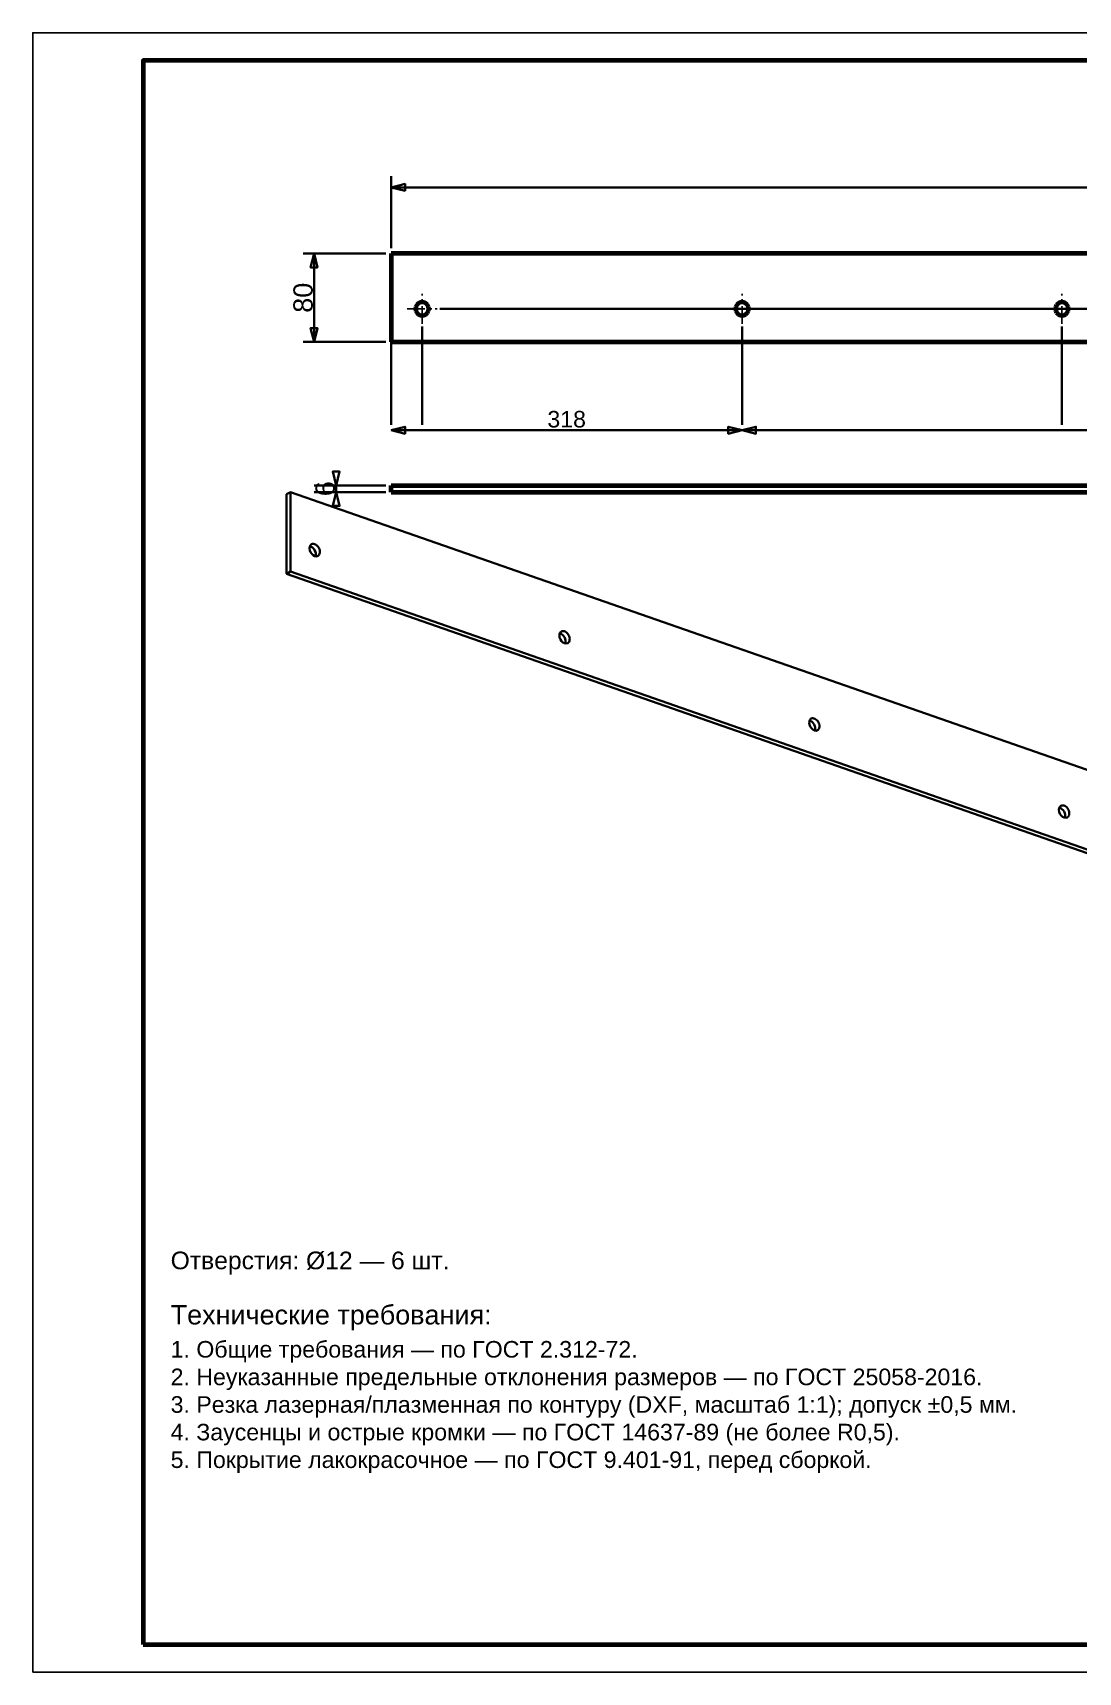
# Model space of a CAD drawing. Header units: millimetres. Extents: x 0 to 420, y 0 to 297.
# Drawn here: x 0 to 189.6, y 0 to 297 of the extents above; entities that cross this region are included whole.
import ezdxf
from ezdxf.enums import TextEntityAlignment as Align

# ---------------------------------------------------------------- set-up
doc = ezdxf.new("R2010")
doc.units = ezdxf.units.MM
doc.linetypes.add('CENTER', pattern=[5.08, 3.175, -0.635, 0.635, -0.635])
doc.linetypes.add('DASHED', pattern=[1.524, 1.27, -0.254])
doc.styles.add('GOST', font='Arial')

msp = doc.modelspace()

# ---------------------------------------------------------------- linework, layer by layer
at = {"color": 7, "lineweight": 35}
for p, q in [((65, 258), (65, 271)), ((65, 269), (366.2, 269)), ((64, 257), (49, 257)), ((51, 241), (51, 257)), ((73.8, 247), (381.2, 247)), ((131.8, 247), (381.2, 247)), ((70.6, 243.8), (70.6, 226)), ((128.6, 243.8), (128.6, 226)), ((186.6, 243.8), (186.6, 226)), ((64, 241), (49, 241)), ((65, 241), (65, 226)), ((65, 226), (65, 227)), ((128.6, 226), (128.6, 227)), ((128.6, 226), (128.6, 227)), ((65, 225), (128.6, 225)), ((128.6, 225), (302.6, 225)), ((64, 215), (51, 215)), ((55, 213.8), (55, 215)), ((64, 213.8), (51, 213.8))]:
    msp.add_line(p, q, dxfattribs=at)
at = {"color": 1, "lineweight": 70}
for p, q in [((366.2, 257), (65, 257)), ((65, 257), (65, 241)), ((69.46, 247.37), (69.4, 247)), ((69.4, 247), (69.46, 246.63)), ((69.63, 247.71), (69.46, 247.37)), ((69.46, 246.63), (69.63, 246.29)), ((69.89, 247.97), (69.63, 247.71)), ((70.23, 248.14), (69.89, 247.97)), ((70.6, 248.2), (70.23, 248.14)), ((70.97, 248.14), (70.6, 248.2)), ((71.31, 247.97), (70.97, 248.14)), ((71.57, 247.71), (71.31, 247.97)), ((71.74, 247.37), (71.57, 247.71)), ((71.57, 246.29), (71.74, 246.63)), ((71.8, 247), (71.74, 247.37)), ((71.74, 246.63), (71.8, 247)), ((127.46, 247.37), (127.4, 247)), ((127.4, 247), (127.46, 246.63)), ((127.63, 247.71), (127.46, 247.37)), ((127.46, 246.63), (127.63, 246.29)), ((127.89, 247.97), (127.63, 247.71)), ((128.23, 248.14), (127.89, 247.97)), ((128.6, 248.2), (128.23, 248.14)), ((128.97, 248.14), (128.6, 248.2)), ((129.31, 247.97), (128.97, 248.14)), ((129.57, 247.71), (129.31, 247.97)), ((129.74, 247.37), (129.57, 247.71)), ((129.57, 246.29), (129.74, 246.63)), ((129.8, 247), (129.74, 247.37)), ((129.74, 246.63), (129.8, 247)), ((185.46, 247.37), (185.4, 247)), ((185.4, 247), (185.46, 246.63)), ((185.63, 247.71), (185.46, 247.37)), ((185.46, 246.63), (185.63, 246.29)), ((185.89, 247.97), (185.63, 247.71)), ((186.23, 248.14), (185.89, 247.97)), ((186.6, 248.2), (186.23, 248.14)), ((186.97, 248.14), (186.6, 248.2)), ((187.31, 247.97), (186.97, 248.14)), ((187.57, 247.71), (187.31, 247.97)), ((187.74, 247.37), (187.57, 247.71)), ((187.57, 246.29), (187.74, 246.63)), ((187.8, 247), (187.74, 247.37)), ((187.74, 246.63), (187.8, 247)), ((69.63, 246.29), (69.89, 246.03)), ((69.89, 246.03), (70.23, 245.86)), ((70.23, 245.86), (70.6, 245.8)), ((70.6, 245.8), (70.97, 245.86)), ((70.97, 245.86), (71.31, 246.03)), ((71.31, 246.03), (71.57, 246.29)), ((127.63, 246.29), (127.89, 246.03)), ((127.89, 246.03), (128.23, 245.86)), ((128.23, 245.86), (128.6, 245.8)), ((128.6, 245.8), (128.97, 245.86)), ((128.97, 245.86), (129.31, 246.03)), ((129.31, 246.03), (129.57, 246.29)), ((185.63, 246.29), (185.89, 246.03)), ((185.89, 246.03), (186.23, 245.86)), ((186.23, 245.86), (186.6, 245.8)), ((186.6, 245.8), (186.97, 245.86)), ((186.97, 245.86), (187.31, 246.03)), ((187.31, 246.03), (187.57, 246.29)), ((65, 241), (366.2, 241)), ((65, 213.8), (65, 215)), ((65, 215), (366.2, 215)), ((65, 213.8), (366.2, 213.8))]:
    msp.add_line(p, q, dxfattribs=at)
at = {"color": 5, "linetype": 'DASHED', "lineweight": 35}
for p, q in [((366.2, 257), (65, 257)), ((65, 257), (65, 241)), ((69.4, 247), (69.46, 247.37)), ((69.46, 246.63), (69.4, 247)), ((69.46, 247.37), (69.63, 247.71)), ((69.63, 246.29), (69.46, 246.63)), ((69.63, 247.71), (69.89, 247.97)), ((69.89, 247.97), (70.23, 248.14)), ((70.23, 248.14), (70.6, 248.2)), ((70.6, 248.2), (70.97, 248.14)), ((70.97, 248.14), (71.31, 247.97)), ((71.31, 247.97), (71.57, 247.71)), ((71.57, 247.71), (71.74, 247.37)), ((71.74, 246.63), (71.57, 246.29)), ((71.74, 247.37), (71.8, 247)), ((71.8, 247), (71.74, 246.63)), ((127.4, 247), (127.46, 247.37)), ((127.46, 246.63), (127.4, 247)), ((127.46, 247.37), (127.63, 247.71)), ((127.63, 246.29), (127.46, 246.63)), ((127.63, 247.71), (127.89, 247.97)), ((127.89, 247.97), (128.23, 248.14)), ((128.23, 248.14), (128.6, 248.2)), ((128.6, 248.2), (128.97, 248.14)), ((128.97, 248.14), (129.31, 247.97)), ((129.31, 247.97), (129.57, 247.71)), ((129.57, 247.71), (129.74, 247.37)), ((129.74, 246.63), (129.57, 246.29)), ((129.74, 247.37), (129.8, 247)), ((129.8, 247), (129.74, 246.63)), ((185.4, 247), (185.46, 247.37)), ((185.46, 246.63), (185.4, 247)), ((185.46, 247.37), (185.63, 247.71)), ((185.63, 246.29), (185.46, 246.63)), ((185.63, 247.71), (185.89, 247.97)), ((185.89, 247.97), (186.23, 248.14)), ((186.23, 248.14), (186.6, 248.2)), ((186.6, 248.2), (186.97, 248.14)), ((186.97, 248.14), (187.31, 247.97)), ((187.31, 247.97), (187.57, 247.71)), ((187.57, 247.71), (187.74, 247.37)), ((187.74, 246.63), (187.57, 246.29)), ((187.74, 247.37), (187.8, 247)), ((187.8, 247), (187.74, 246.63)), ((69.89, 246.03), (69.63, 246.29)), ((70.23, 245.86), (69.89, 246.03)), ((70.6, 245.8), (70.23, 245.86)), ((70.97, 245.86), (70.6, 245.8)), ((71.31, 246.03), (70.97, 245.86)), ((71.57, 246.29), (71.31, 246.03)), ((127.89, 246.03), (127.63, 246.29)), ((128.23, 245.86), (127.89, 246.03)), ((128.6, 245.8), (128.23, 245.86)), ((128.97, 245.86), (128.6, 245.8)), ((129.31, 246.03), (128.97, 245.86)), ((129.57, 246.29), (129.31, 246.03)), ((185.89, 246.03), (185.63, 246.29)), ((186.23, 245.86), (185.89, 246.03)), ((186.6, 245.8), (186.23, 245.86)), ((186.97, 245.86), (186.6, 245.8)), ((187.31, 246.03), (186.97, 245.86)), ((187.57, 246.29), (187.31, 246.03)), ((65, 241), (366.2, 241)), ((366.2, 215), (65, 215)), ((65, 213.8), (65, 215)), ((69.41, 215), (69.4, 215)), ((69.4, 215), (69.43, 215)), ((69.43, 215), (69.41, 215)), ((69.47, 215), (69.43, 215)), ((69.43, 215), (69.52, 215)), ((69.52, 215), (69.47, 215)), ((69.58, 215), (69.52, 215)), ((69.52, 215), (69.66, 215)), ((69.66, 215), (69.58, 215)), ((69.75, 215), (69.66, 215)), ((69.66, 215), (69.85, 215)), ((69.85, 215), (69.75, 215)), ((69.96, 215), (69.85, 215)), ((69.85, 215), (70.08, 215)), ((70.08, 215), (69.96, 215)), ((70.2, 215), (70.08, 215)), ((70.08, 215), (70.33, 215)), ((70.33, 215), (70.2, 215)), ((70.47, 215), (70.33, 215)), ((70.33, 215), (70.6, 215)), ((70.6, 215), (70.47, 215)), ((70.6, 215), (70.87, 215)), ((70.73, 215), (70.6, 215)), ((70.87, 215), (70.73, 215)), ((70.87, 215), (71.12, 215)), ((71, 215), (70.87, 215)), ((71.12, 215), (71, 215)), ((71.12, 215), (71.35, 215)), ((71.24, 215), (71.12, 215)), ((71.35, 215), (71.24, 215)), ((71.35, 215), (71.54, 215)), ((71.45, 215), (71.35, 215)), ((71.54, 215), (71.45, 215)), ((71.54, 215), (71.68, 215)), ((71.62, 215), (71.54, 215)), ((71.68, 215), (71.62, 215)), ((71.68, 215), (71.77, 215)), ((71.73, 215), (71.68, 215)), ((71.77, 215), (71.73, 215)), ((71.77, 215), (71.8, 215)), ((71.79, 215), (71.77, 215)), ((71.8, 215), (71.79, 215)), ((127.41, 215), (127.4, 215)), ((127.4, 215), (127.43, 215)), ((127.43, 215), (127.41, 215)), ((127.47, 215), (127.43, 215)), ((127.43, 215), (127.52, 215)), ((127.52, 215), (127.47, 215)), ((127.58, 215), (127.52, 215)), ((127.52, 215), (127.66, 215)), ((127.66, 215), (127.58, 215)), ((127.75, 215), (127.66, 215)), ((127.66, 215), (127.85, 215)), ((127.85, 215), (127.75, 215)), ((127.96, 215), (127.85, 215)), ((127.85, 215), (128.08, 215)), ((128.08, 215), (127.96, 215)), ((128.2, 215), (128.08, 215)), ((128.08, 215), (128.33, 215)), ((128.33, 215), (128.2, 215)), ((128.47, 215), (128.33, 215)), ((128.33, 215), (128.6, 215)), ((128.6, 215), (128.47, 215)), ((128.6, 215), (128.87, 215)), ((128.73, 215), (128.6, 215)), ((128.87, 215), (128.73, 215)), ((128.87, 215), (129.12, 215)), ((129, 215), (128.87, 215)), ((129.12, 215), (129, 215)), ((129.12, 215), (129.35, 215)), ((129.24, 215), (129.12, 215)), ((129.35, 215), (129.24, 215)), ((129.35, 215), (129.54, 215)), ((129.45, 215), (129.35, 215)), ((129.54, 215), (129.45, 215)), ((129.54, 215), (129.68, 215)), ((129.62, 215), (129.54, 215)), ((129.68, 215), (129.62, 215)), ((129.68, 215), (129.77, 215)), ((129.73, 215), (129.68, 215)), ((129.77, 215), (129.73, 215)), ((129.77, 215), (129.8, 215)), ((129.79, 215), (129.77, 215)), ((129.8, 215), (129.79, 215)), ((185.41, 215), (185.4, 215)), ((185.4, 215), (185.43, 215)), ((185.43, 215), (185.41, 215)), ((185.47, 215), (185.43, 215)), ((185.43, 215), (185.52, 215)), ((185.52, 215), (185.47, 215)), ((185.58, 215), (185.52, 215)), ((185.52, 215), (185.66, 215)), ((185.66, 215), (185.58, 215)), ((185.75, 215), (185.66, 215)), ((185.66, 215), (185.85, 215)), ((185.85, 215), (185.75, 215)), ((185.96, 215), (185.85, 215)), ((185.85, 215), (186.08, 215)), ((186.08, 215), (185.96, 215)), ((186.2, 215), (186.08, 215)), ((186.08, 215), (186.33, 215)), ((186.33, 215), (186.2, 215)), ((186.47, 215), (186.33, 215)), ((186.33, 215), (186.6, 215)), ((186.6, 215), (186.47, 215)), ((186.6, 215), (186.87, 215)), ((186.73, 215), (186.6, 215)), ((186.87, 215), (186.73, 215)), ((186.87, 215), (187.12, 215)), ((187, 215), (186.87, 215)), ((187.12, 215), (187, 215)), ((187.12, 215), (187.35, 215)), ((187.24, 215), (187.12, 215)), ((187.35, 215), (187.24, 215)), ((187.35, 215), (187.54, 215)), ((187.45, 215), (187.35, 215)), ((187.54, 215), (187.45, 215)), ((187.54, 215), (187.68, 215)), ((187.62, 215), (187.54, 215)), ((187.68, 215), (187.62, 215)), ((187.68, 215), (187.77, 215)), ((187.73, 215), (187.68, 215)), ((187.77, 215), (187.73, 215)), ((187.77, 215), (187.8, 215)), ((187.79, 215), (187.77, 215)), ((187.8, 215), (187.79, 215)), ((366.2, 213.8), (65, 213.8)), ((69.43, 213.8), (69.4, 213.8)), ((69.4, 213.8), (69.41, 213.8)), ((69.41, 213.8), (69.43, 213.8)), ((69.52, 213.8), (69.43, 213.8)), ((69.43, 213.8), (69.47, 213.8)), ((69.47, 213.8), (69.52, 213.8)), ((69.66, 213.8), (69.52, 213.8)), ((69.52, 213.8), (69.58, 213.8)), ((69.58, 213.8), (69.66, 213.8)), ((69.85, 213.8), (69.66, 213.8)), ((69.66, 213.8), (69.75, 213.8)), ((69.75, 213.8), (69.85, 213.8)), ((70.08, 213.8), (69.85, 213.8)), ((69.85, 213.8), (69.96, 213.8)), ((69.96, 213.8), (70.08, 213.8)), ((70.33, 213.8), (70.08, 213.8)), ((70.08, 213.8), (70.2, 213.8)), ((70.2, 213.8), (70.33, 213.8)), ((70.6, 213.8), (70.33, 213.8)), ((70.33, 213.8), (70.47, 213.8)), ((70.47, 213.8), (70.6, 213.8)), ((70.6, 213.8), (70.73, 213.8)), ((70.87, 213.8), (70.6, 213.8)), ((70.73, 213.8), (70.87, 213.8)), ((70.87, 213.8), (71, 213.8)), ((71.12, 213.8), (70.87, 213.8)), ((71, 213.8), (71.12, 213.8)), ((71.12, 213.8), (71.24, 213.8)), ((71.35, 213.8), (71.12, 213.8)), ((71.24, 213.8), (71.35, 213.8)), ((71.35, 213.8), (71.45, 213.8)), ((71.54, 213.8), (71.35, 213.8)), ((71.45, 213.8), (71.54, 213.8)), ((71.54, 213.8), (71.62, 213.8)), ((71.68, 213.8), (71.54, 213.8)), ((71.62, 213.8), (71.68, 213.8)), ((71.68, 213.8), (71.73, 213.8)), ((71.77, 213.8), (71.68, 213.8)), ((71.73, 213.8), (71.77, 213.8)), ((71.77, 213.8), (71.79, 213.8)), ((71.8, 213.8), (71.77, 213.8)), ((71.79, 213.8), (71.8, 213.8)), ((127.43, 213.8), (127.4, 213.8)), ((127.4, 213.8), (127.41, 213.8)), ((127.41, 213.8), (127.43, 213.8)), ((127.52, 213.8), (127.43, 213.8)), ((127.43, 213.8), (127.47, 213.8)), ((127.47, 213.8), (127.52, 213.8)), ((127.66, 213.8), (127.52, 213.8)), ((127.52, 213.8), (127.58, 213.8)), ((127.58, 213.8), (127.66, 213.8)), ((127.85, 213.8), (127.66, 213.8)), ((127.66, 213.8), (127.75, 213.8)), ((127.75, 213.8), (127.85, 213.8)), ((128.08, 213.8), (127.85, 213.8)), ((127.85, 213.8), (127.96, 213.8)), ((127.96, 213.8), (128.08, 213.8)), ((128.33, 213.8), (128.08, 213.8)), ((128.08, 213.8), (128.2, 213.8)), ((128.2, 213.8), (128.33, 213.8)), ((128.6, 213.8), (128.33, 213.8)), ((128.33, 213.8), (128.47, 213.8)), ((128.47, 213.8), (128.6, 213.8)), ((128.6, 213.8), (128.73, 213.8)), ((128.87, 213.8), (128.6, 213.8)), ((128.73, 213.8), (128.87, 213.8)), ((128.87, 213.8), (129, 213.8)), ((129.12, 213.8), (128.87, 213.8)), ((129, 213.8), (129.12, 213.8)), ((129.12, 213.8), (129.24, 213.8)), ((129.35, 213.8), (129.12, 213.8)), ((129.24, 213.8), (129.35, 213.8)), ((129.35, 213.8), (129.45, 213.8)), ((129.54, 213.8), (129.35, 213.8)), ((129.45, 213.8), (129.54, 213.8)), ((129.54, 213.8), (129.62, 213.8)), ((129.68, 213.8), (129.54, 213.8)), ((129.62, 213.8), (129.68, 213.8)), ((129.68, 213.8), (129.73, 213.8)), ((129.77, 213.8), (129.68, 213.8)), ((129.73, 213.8), (129.77, 213.8)), ((129.77, 213.8), (129.79, 213.8)), ((129.8, 213.8), (129.77, 213.8)), ((129.79, 213.8), (129.8, 213.8)), ((185.43, 213.8), (185.4, 213.8)), ((185.4, 213.8), (185.41, 213.8)), ((185.41, 213.8), (185.43, 213.8)), ((185.52, 213.8), (185.43, 213.8)), ((185.43, 213.8), (185.47, 213.8)), ((185.47, 213.8), (185.52, 213.8)), ((185.66, 213.8), (185.52, 213.8)), ((185.52, 213.8), (185.58, 213.8)), ((185.58, 213.8), (185.66, 213.8)), ((185.85, 213.8), (185.66, 213.8)), ((185.66, 213.8), (185.75, 213.8)), ((185.75, 213.8), (185.85, 213.8)), ((186.08, 213.8), (185.85, 213.8)), ((185.85, 213.8), (185.96, 213.8)), ((185.96, 213.8), (186.08, 213.8)), ((186.33, 213.8), (186.08, 213.8)), ((186.08, 213.8), (186.2, 213.8)), ((186.2, 213.8), (186.33, 213.8)), ((186.6, 213.8), (186.33, 213.8)), ((186.33, 213.8), (186.47, 213.8)), ((186.47, 213.8), (186.6, 213.8)), ((186.6, 213.8), (186.73, 213.8)), ((186.87, 213.8), (186.6, 213.8)), ((186.73, 213.8), (186.87, 213.8)), ((186.87, 213.8), (187, 213.8)), ((187.12, 213.8), (186.87, 213.8)), ((187, 213.8), (187.12, 213.8)), ((187.12, 213.8), (187.24, 213.8)), ((187.35, 213.8), (187.12, 213.8)), ((187.24, 213.8), (187.35, 213.8)), ((187.35, 213.8), (187.45, 213.8)), ((187.54, 213.8), (187.35, 213.8)), ((187.45, 213.8), (187.54, 213.8)), ((187.54, 213.8), (187.62, 213.8)), ((187.68, 213.8), (187.54, 213.8)), ((187.62, 213.8), (187.68, 213.8)), ((187.68, 213.8), (187.73, 213.8)), ((187.77, 213.8), (187.68, 213.8)), ((187.73, 213.8), (187.77, 213.8)), ((187.77, 213.8), (187.79, 213.8)), ((187.8, 213.8), (187.77, 213.8)), ((187.79, 213.8), (187.8, 213.8))]:
    msp.add_line(p, q, dxfattribs=at)
at = {"color": 4, "linetype": 'CENTER', "lineweight": 25}
for p, q in [((70.6, 244.3), (70.6, 249.7)), ((128.6, 244.3), (128.6, 249.7)), ((186.6, 244.3), (186.6, 249.7)), ((67.9, 247), (73.3, 247)), ((125.9, 247), (131.3, 247)), ((183.9, 247), (189.3, 247))]:
    msp.add_line(p, q, dxfattribs=at)
at = {"color": 1, "lineweight": 35}
for p, q in [((46.75, 213.8), (46, 213.39)), ((46, 198.99), (46, 213.39)), ((46.75, 199.4), (46.75, 213.8)), ((46.75, 213.8), (281.95, 131.81)), ((50.22, 203.9), (50.19, 203.58)), ((50.19, 203.58), (50.24, 203.23)), ((50.35, 204.16), (50.22, 203.9)), ((50.24, 203.23), (50.37, 202.89)), ((50.25, 203.98), (50.5, 203.89)), ((50.55, 204.33), (50.35, 204.16)), ((50.37, 202.89), (50.58, 202.59)), ((50.5, 203.89), (50.73, 203.74)), ((50.7, 204.39), (50.55, 204.33)), ((50.58, 202.59), (50.84, 202.35)), ((50.88, 204.4), (50.7, 204.39)), ((50.73, 203.74), (50.94, 203.53)), ((50.84, 202.35), (51.12, 202.19)), ((51.06, 204.38), (50.88, 204.4)), ((50.94, 203.53), (51.11, 203.27)), ((51.24, 204.31), (51.06, 204.38)), ((51.11, 203.27), (51.24, 202.99)), ((51.12, 202.19), (51.43, 202.15)), ((51.42, 204.2), (51.24, 204.31)), ((51.24, 202.99), (51.3, 202.69)), ((51.3, 202.41), (51.24, 202.16)), ((51.3, 202.69), (51.3, 202.41)), ((51.59, 204.05), (51.42, 204.2)), ((51.43, 202.15), (51.7, 202.22)), ((51.74, 203.88), (51.59, 204.05)), ((51.7, 202.22), (51.83, 202.32)), ((51.86, 203.68), (51.74, 203.88)), ((51.83, 202.32), (51.94, 202.46)), ((51.96, 203.47), (51.86, 203.68)), ((51.94, 202.46), (52.01, 202.62)), ((52.03, 203.24), (51.96, 203.47)), ((52.01, 202.62), (52.05, 202.82)), ((52.06, 203.02), (52.03, 203.24)), ((52.05, 202.82), (52.06, 203.02)), ((46.75, 199.4), (46, 198.99)), ((281.2, 117), (46, 198.99)), ((281.95, 117.41), (46.75, 199.4)), ((95.52, 188.11), (95.48, 187.79)), ((95.48, 187.79), (95.53, 187.45)), ((95.64, 188.37), (95.52, 188.11)), ((95.53, 187.45), (95.66, 187.1)), ((95.54, 188.19), (95.79, 188.11)), ((95.84, 188.54), (95.64, 188.37)), ((95.79, 188.11), (96.02, 187.95)), ((95.99, 188.6), (95.84, 188.54)), ((96.17, 188.61), (95.99, 188.6)), ((96.02, 187.95), (96.23, 187.74)), ((96.35, 188.59), (96.17, 188.61)), ((96.23, 187.74), (96.4, 187.48)), ((96.53, 188.52), (96.35, 188.59)), ((96.4, 187.48), (96.53, 187.2)), ((96.71, 188.41), (96.53, 188.52)), ((96.53, 187.2), (96.59, 186.9)), ((96.88, 188.26), (96.71, 188.41)), ((97.03, 188.09), (96.88, 188.26)), ((97.15, 187.89), (97.03, 188.09)), ((97.25, 187.68), (97.15, 187.89)), ((97.32, 187.46), (97.25, 187.68)), ((97.35, 187.24), (97.32, 187.46)), ((97.34, 187.03), (97.35, 187.24)), ((95.66, 187.1), (95.87, 186.8)), ((95.87, 186.8), (96.13, 186.56)), ((96.13, 186.56), (96.41, 186.41)), ((96.41, 186.41), (96.72, 186.36)), ((96.59, 186.62), (96.53, 186.37)), ((96.59, 186.9), (96.59, 186.62)), ((96.72, 186.36), (96.99, 186.43)), ((96.99, 186.43), (97.12, 186.53)), ((97.12, 186.53), (97.23, 186.67)), ((97.23, 186.67), (97.3, 186.83)), ((97.3, 186.83), (97.34, 187.03)), ((140.81, 172.32), (140.77, 172)), ((140.93, 172.58), (140.81, 172.32)), ((140.83, 172.4), (141.08, 172.32)), ((141.13, 172.75), (140.93, 172.58)), ((141.08, 172.32), (141.31, 172.16)), ((141.28, 172.81), (141.13, 172.75)), ((141.46, 172.83), (141.28, 172.81)), ((141.64, 172.8), (141.46, 172.83)), ((141.82, 172.73), (141.64, 172.8)), ((142, 172.62), (141.82, 172.73)), ((142.17, 172.47), (142, 172.62)), ((142.32, 172.3), (142.17, 172.47)), ((142.44, 172.1), (142.32, 172.3)), ((140.77, 172), (140.82, 171.66)), ((140.82, 171.66), (140.95, 171.32)), ((140.95, 171.32), (141.16, 171.01)), ((141.16, 171.01), (141.42, 170.77)), ((141.31, 172.16), (141.52, 171.95)), ((141.42, 170.77), (141.7, 170.62)), ((141.52, 171.95), (141.69, 171.69)), ((141.69, 171.69), (141.82, 171.41)), ((141.7, 170.62), (142.01, 170.57)), ((141.82, 171.41), (141.88, 171.12)), ((141.88, 170.84), (141.82, 170.58)), ((141.88, 171.12), (141.88, 170.84)), ((142.01, 170.57), (142.28, 170.64)), ((142.28, 170.64), (142.41, 170.74)), ((142.41, 170.74), (142.52, 170.88)), ((142.54, 171.89), (142.44, 172.1)), ((142.52, 170.88), (142.59, 171.05)), ((142.61, 171.67), (142.54, 171.89)), ((142.59, 171.05), (142.63, 171.24)), ((142.64, 171.45), (142.61, 171.67)), ((142.63, 171.24), (142.64, 171.45)), ((186.1, 156.53), (186.06, 156.22)), ((186.06, 156.22), (186.11, 155.87)), ((186.22, 156.79), (186.1, 156.53)), ((186.11, 155.87), (186.24, 155.53)), ((186.12, 156.61), (186.37, 156.53)), ((186.42, 156.96), (186.22, 156.79)), ((186.24, 155.53), (186.45, 155.22)), ((186.37, 156.53), (186.6, 156.38)), ((186.58, 157.02), (186.42, 156.96)), ((186.45, 155.22), (186.71, 154.98)), ((186.75, 157.04), (186.58, 157.02)), ((186.6, 156.38), (186.81, 156.16)), ((186.71, 154.98), (186.99, 154.83)), ((186.93, 157.01), (186.75, 157.04)), ((186.81, 156.16), (186.98, 155.9)), ((187.11, 156.94), (186.93, 157.01)), ((186.98, 155.9), (187.11, 155.62)), ((186.99, 154.83), (187.3, 154.78)), ((187.29, 156.83), (187.11, 156.94)), ((187.11, 155.62), (187.17, 155.33)), ((187.17, 155.05), (187.11, 154.8)), ((187.17, 155.33), (187.17, 155.05)), ((187.46, 156.69), (187.29, 156.83)), ((187.3, 154.78), (187.57, 154.86)), ((187.61, 156.51), (187.46, 156.69)), ((187.57, 154.86), (187.7, 154.95)), ((187.73, 156.31), (187.61, 156.51)), ((187.7, 154.95), (187.81, 155.09)), ((187.83, 156.1), (187.73, 156.31)), ((187.81, 155.09), (187.88, 155.26)), ((187.9, 155.88), (187.83, 156.1)), ((187.88, 155.26), (187.92, 155.45)), ((187.93, 155.66), (187.9, 155.88)), ((187.92, 155.45), (187.93, 155.66))]:
    msp.add_line(p, q, dxfattribs=at)
at = {"color": 7, "lineweight": 25}
msp.add_lwpolyline([(0, 0), (420, 0), (420, 297), (0, 297)], close=True, dxfattribs=at)
at = {"color": 7, "lineweight": 70}
msp.add_lwpolyline([(20, 5), (415, 5), (415, 292), (20, 292)], close=True, dxfattribs=at)
at = {"color": 7, "lineweight": 35}
for points in [[(65, 269), (67.5, 268.38), (67.5, 269.62)], [(51, 257), (50.38, 254.5), (51.62, 254.5)], [(51, 241), (51.62, 243.5), (50.38, 243.5)], [(65, 225), (67.5, 224.37), (67.5, 225.62)], [(128.6, 225), (126.1, 225.62), (126.1, 224.37)], [(128.6, 225), (131.1, 224.37), (131.1, 225.62)], [(55, 215), (55.62, 217.5), (54.38, 217.5)], [(55, 213.8), (54.38, 211.3), (55.62, 211.3)]]:
    msp.add_lwpolyline(points, close=True, dxfattribs=at)

# ---------------------------------------------------------------- texts
at = {"color": 7, "style": 'GOST'}
for s, p in [('80', (49, 249)), ('6', (53, 214.4))]:
    msp.add_text(s, height=3.5, rotation=90, dxfattribs=at).set_placement(p, align=Align.MIDDLE)
msp.add_text('318', height=3, dxfattribs=at).set_placement((96.8, 227), align=Align.MIDDLE)
at = {"color": 6, "style": 'GOST'}
msp.add_text('Отверстия: Ø12 — 6 шт.', height=3.2, dxfattribs=at).set_placement((25, 73))
at = {"color": 3, "style": 'GOST'}
for s, height, p in [('Технические требования:', 3.5, (25, 63)), ('1. Общие требования — по ГОСТ 2.312-72.', 3, (25, 57)), ('2. Неуказанные предельные отклонения размеров — по ГОСТ 25058-2016.', 3, (25, 52)), ('3. Резка лазерная/плазменная по контуру (DXF, масштаб 1:1); допуск ±0,5 мм.', 3, (25, 47)), ('4. Заусенцы и острые кромки — по ГОСТ 14637-89 (не более R0,5).', 3, (25, 42)), ('5. Покрытие лакокрасочное — по ГОСТ 9.401-91, перед сборкой.', 3, (25, 37))]:
    msp.add_text(s, height=height, dxfattribs=at).set_placement(p)

doc.saveas('drawing.dxf')
